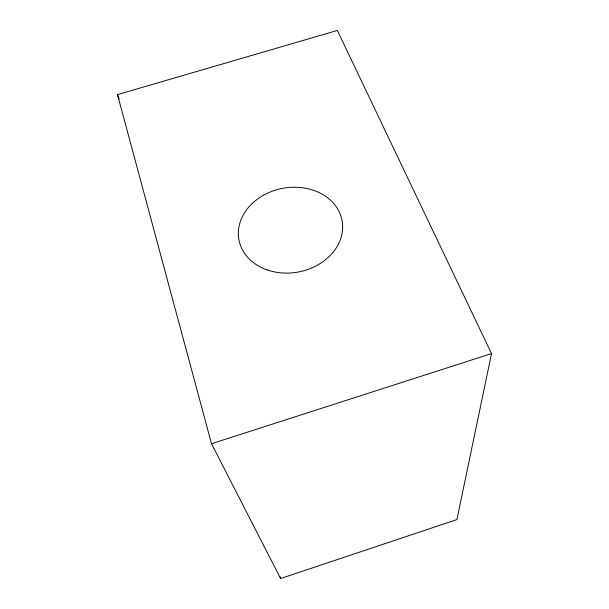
<?xml version="1.0" encoding="UTF-8"?>
<svg xmlns="http://www.w3.org/2000/svg" width="609" height="609" viewBox="0 0 609 609"><rect width="100%" height="100%" fill="white"/><g stroke="black" fill="none" stroke-linecap="round" stroke-linejoin="round"><path stroke-width="0.91" d="M491.516 353.593L456.917 519.576L280.604 578.55L211.506 443.725L117.484 94.616L337.348 30.45L491.516 353.593L211.506 443.725M117.484 94.616L119.212 99.016M280.079 576.723L280.604 578.55M267.069 269.886A52.458 42.569 -10.6 0 0 342.578 224.462A52.458 42.569 -10.6 0 0 261.862 196.174A52.458 42.569 -10.6 0 0 267.069 269.886"/></g></svg>
